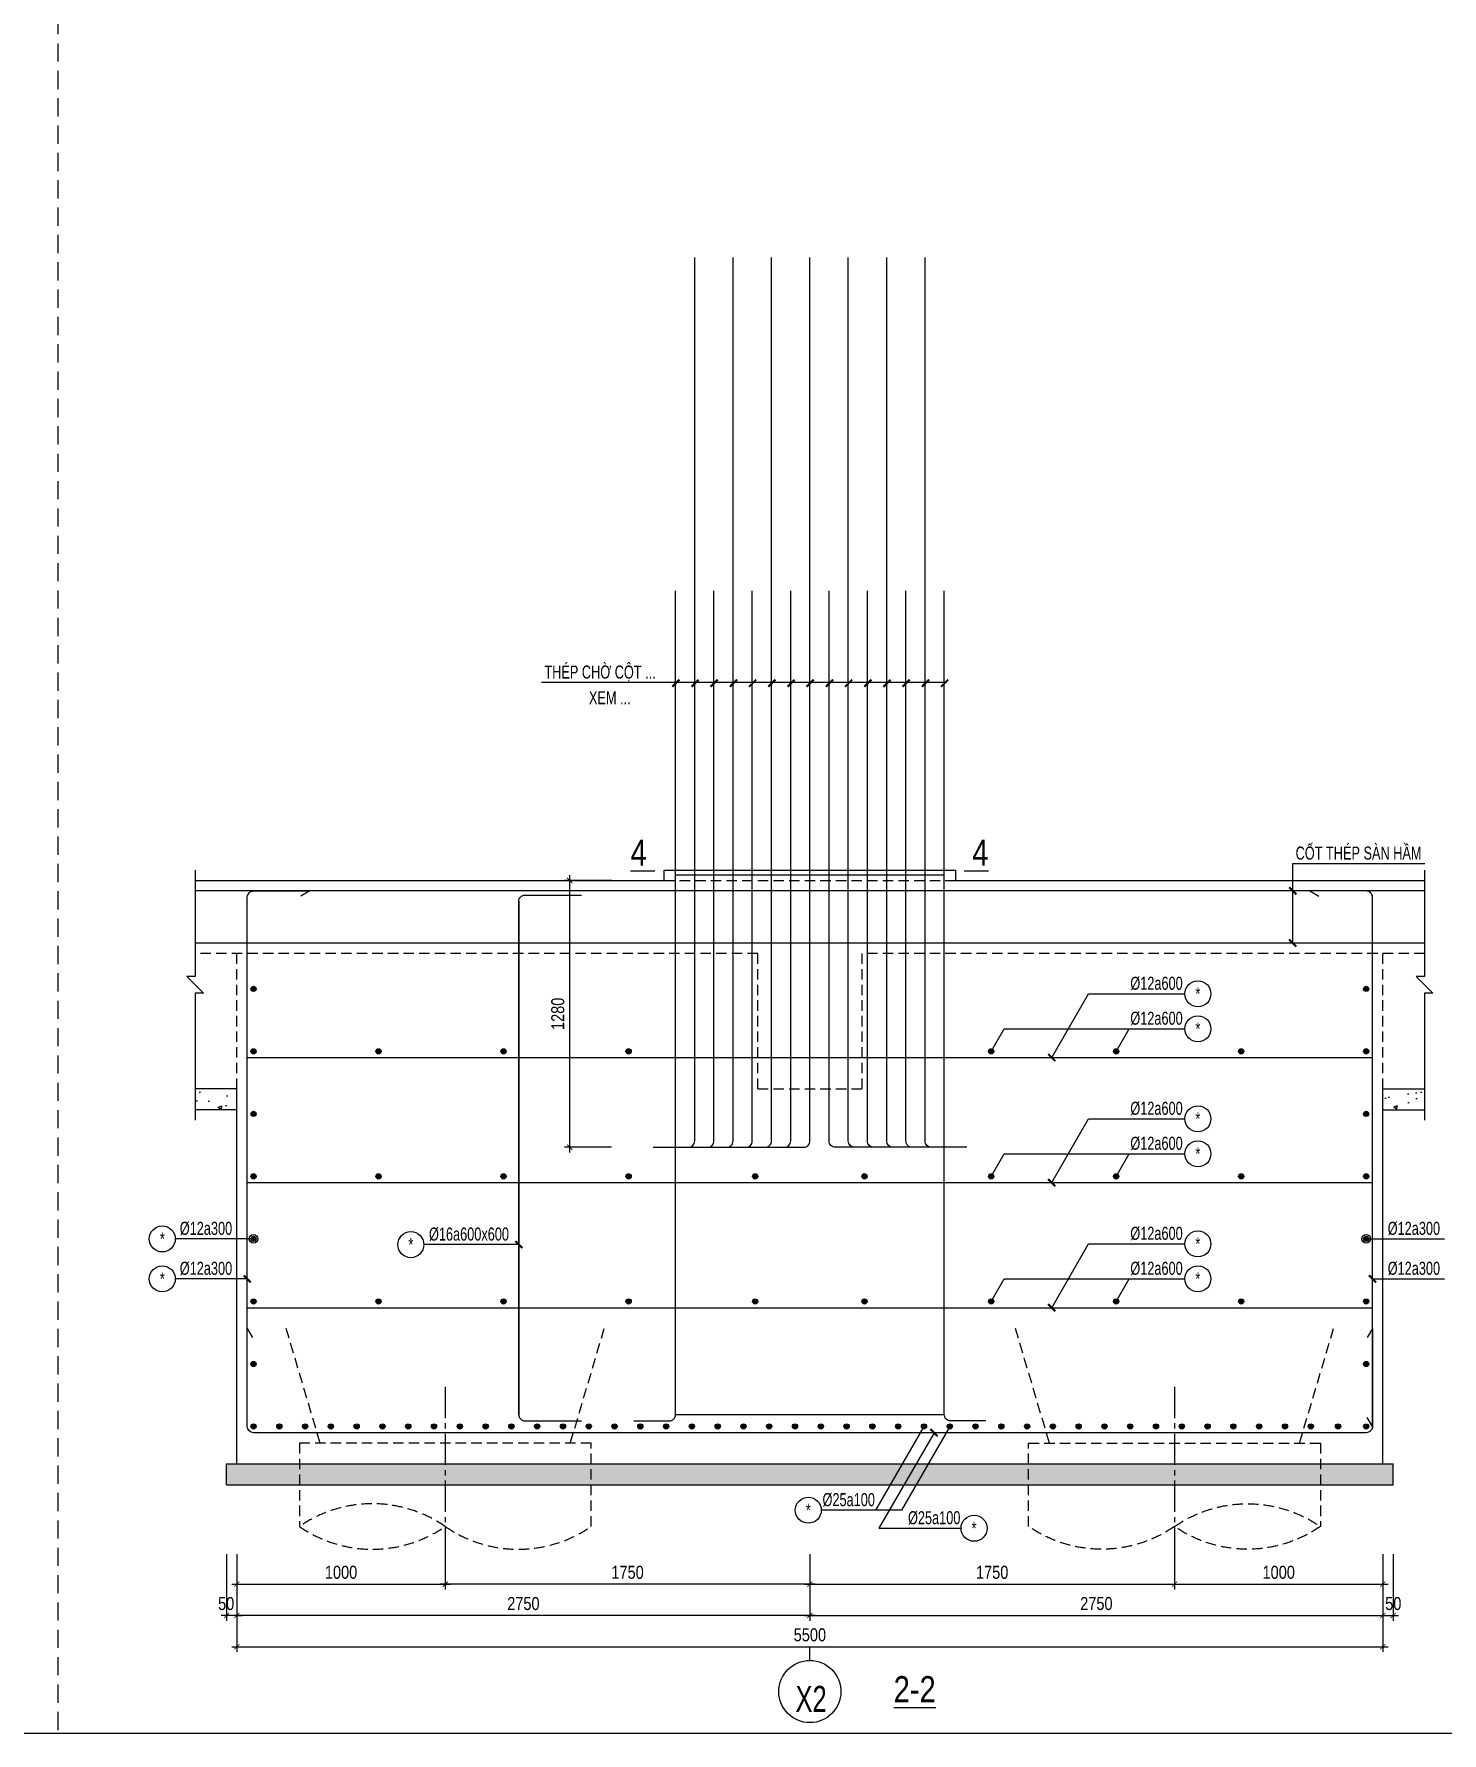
# Model space of a CAD drawing. Extents: x 71 to 2424299, y -14 to 1061502.
# Drawn here: x 1096987 to 1103744, y 486816 to 494969 of the extents above; entities that cross this region are included whole.
import ezdxf
from ezdxf.enums import TextEntityAlignment as Align

# ---------------------------------------------------------------- set-up
doc = ezdxf.new("R2010")
doc.units = 0
doc.header["$LTSCALE"] = 1000
doc.header["$MEASUREMENT"] = 0
doc.header["$PDMODE"] = 3
doc.linetypes.add('CENTER2', pattern=[1.125, 0.75, -0.125, 0.125, -0.125])
doc.linetypes.add('HIDDEN', pattern=[0.375, 0.25, -0.125])
doc.layers.get('0').update_dxf_attribs({"linetype": 'CONTINUOUS'})
doc.layers.get('Defpoints').update_dxf_attribs({"linetype": 'CONTINUOUS'})
for name, color, linetype in [('CDC.01.AXIS', 160, 'CENTER2'), ('CDC.02.DIM', 1, 'CONTINUOUS'), ('CDC.03.BORDER', 3, 'CONTINUOUS'), ('CDC.04.HIDDEN', 8, 'HIDDEN'), ('CDC.05.STEEL', 4, 'CONTINUOUS'), ('CDC.06.TEXT', 2, 'CONTINUOUS'), ('CDC.10.HATCH', 9, 'CONTINUOUS'), ('CDC.11.NOTE', 8, 'CONTINUOUS'), ('CDC.12.PILE', 7, 'CONTINUOUS'), ('CDC.14.STEELNUM', 9, 'CONTINUOUS'), ('KCS_CHI', 1, 'CONTINUOUS')]:
    doc.layers.add(name, color=color, linetype=linetype)
doc.styles.add('ARIAL', font='arial.ttf', dxfattribs={"width": 0.8})
doc.dimstyles.new('25', dxfattribs={"dimscale": 25, "dimtxt": 2.5, "dimasz": 1, "dimexe": 1, "dimexo": 0, "dimgap": 1, "dimtad": 1, "dimdec": 0, "dimdsep": 46, "dimtxsty": 'ARIAL', "dimblk": 'ARCHTICK', "dimcen": 1, "dimdle": 1, "dimclrd": 256, "dimclre": 256, "dimclrt": 2, "dimadec": 0, "dimazin": 0, "dimtfac": 0.00072, "dimtdec": 0, "dimtix": 1, "dimtmove": 2, "dimatfit": 3, "dimldrblk": 'ARCHTICK', "dimfxl": 1, "dimtolj": 1, "dimarcsym": 0})

# ---------------------------------------------------------------- blocks, each defined once
blk = doc.blocks.new('_ArchTick')
at = {"color": 0, "linetype": 'ByBlock', "const_width": 0.15}
blk.add_lwpolyline([(-0.5, -0.5), (0.5, 0.5)], dxfattribs=at)
blk = doc.blocks.new('*D1591')
at = {"layer": 'CDC.02.DIM', "lineweight": -2, "transparency": 16777216}
for p, q in [((1097960.5, 487674.5), (1097960.5, 487354.7)), ((1100710.5, 487674.5), (1100710.5, 487354.7)), ((1100735.5, 487379.7), (1097935.5, 487379.7))]:
    blk.add_line(p, q, dxfattribs=at)
at = {"layer": 'Defpoints', "color": 0, "transparency": 16777216}
for p in [(1097960.5, 487674.5), (1100710.5, 487674.5), (1097960.5, 487379.7)]:
    blk.add_point(p, dxfattribs=at)
at = {"layer": 'CDC.02.DIM', "lineweight": -2, "transparency": 16777216, "xscale": 25, "yscale": 25, "zscale": 25, "rotation": 180}
blk.add_blockref('_ArchTick', (1097960.5, 487379.7), dxfattribs=at)
at = {"layer": 'CDC.02.DIM', "lineweight": -2, "transparency": 16777216, "xscale": 25, "yscale": 25, "zscale": 25}
blk.add_blockref('_ArchTick', (1100710.5, 487379.7), dxfattribs=at)
at = {"layer": 'CDC.02.DIM', "color": 2, "transparency": 16777216, "insert": (1099335.5, 487436.6), "char_height": 62.5, "attachment_point": 5, "style": 'ARIAL'}
blk.add_mtext('\\A1;2750', dxfattribs=at)
blk = doc.blocks.new('*D1592')
at = {"layer": 'CDC.02.DIM', "lineweight": -2, "transparency": 16777216}
for p, q in [((1097910.5, 487674.5), (1097910.5, 487354.7)), ((1097960.5, 487674.5), (1097960.5, 487354.7)), ((1097910.5, 487379.7), (1097885.5, 487379.7)), ((1097960.5, 487379.7), (1097910.5, 487379.7)), ((1097960.5, 487379.7), (1097985.5, 487379.7))]:
    blk.add_line(p, q, dxfattribs=at)
at = {"layer": 'Defpoints', "color": 0, "transparency": 16777216}
for p in [(1097910.5, 487674.5), (1097960.5, 487674.5), (1097910.5, 487379.7)]:
    blk.add_point(p, dxfattribs=at)
at = {"layer": 'CDC.02.DIM', "lineweight": -2, "transparency": 16777216, "xscale": 25, "yscale": 25, "zscale": 25}
blk.add_blockref('_ArchTick', (1097910.5, 487379.7), dxfattribs=at)
at = {"layer": 'CDC.02.DIM', "lineweight": -2, "transparency": 16777216, "xscale": 25, "yscale": 25, "zscale": 25, "rotation": 180}
blk.add_blockref('_ArchTick', (1097960.5, 487379.7), dxfattribs=at)
at = {"layer": 'CDC.02.DIM', "color": 2, "transparency": 16777216, "insert": (1097909.1, 487436.6), "char_height": 62.5, "attachment_point": 5, "style": 'ARIAL'}
blk.add_mtext('\\A1;50', dxfattribs=at)
blk = doc.blocks.new('*D1593')
at = {"layer": 'CDC.02.DIM', "lineweight": -2, "transparency": 16777216}
for p, q in [((1100710.5, 487674.5), (1100710.5, 487354.7)), ((1103460.5, 487674.5), (1103460.5, 487354.7)), ((1100685.5, 487379.7), (1103485.5, 487379.7))]:
    blk.add_line(p, q, dxfattribs=at)
at = {"layer": 'Defpoints', "color": 0, "transparency": 16777216}
for p in [(1100710.5, 487674.5), (1103460.5, 487674.5), (1103460.5, 487379.7)]:
    blk.add_point(p, dxfattribs=at)
at = {"layer": 'CDC.02.DIM', "lineweight": -2, "transparency": 16777216, "xscale": 25, "yscale": 25, "zscale": 25, "rotation": 180}
blk.add_blockref('_ArchTick', (1100710.5, 487379.7), dxfattribs=at)
at = {"layer": 'CDC.02.DIM', "lineweight": -2, "transparency": 16777216, "xscale": 25, "yscale": 25, "zscale": 25}
blk.add_blockref('_ArchTick', (1103460.5, 487379.7), dxfattribs=at)
at = {"layer": 'CDC.02.DIM', "color": 2, "transparency": 16777216, "insert": (1102085.5, 487436.6), "char_height": 62.5, "attachment_point": 5, "style": 'ARIAL'}
blk.add_mtext('\\A1;2750', dxfattribs=at)
blk = doc.blocks.new('*D1594')
at = {"layer": 'CDC.02.DIM', "lineweight": -2, "transparency": 16777216}
for p, q in [((1103460.5, 487674.5), (1103460.5, 487354.7)), ((1103510.5, 487674.5), (1103510.5, 487354.7)), ((1103435.5, 487379.7), (1103535.5, 487379.7))]:
    blk.add_line(p, q, dxfattribs=at)
at = {"layer": 'Defpoints', "color": 0, "transparency": 16777216}
for p in [(1103460.5, 487674.5), (1103510.5, 487674.5), (1103510.5, 487379.7)]:
    blk.add_point(p, dxfattribs=at)
at = {"layer": 'CDC.02.DIM', "lineweight": -2, "transparency": 16777216, "xscale": 25, "yscale": 25, "zscale": 25, "rotation": 180}
blk.add_blockref('_ArchTick', (1103460.5, 487379.7), dxfattribs=at)
at = {"layer": 'CDC.02.DIM', "lineweight": -2, "transparency": 16777216, "xscale": 25, "yscale": 25, "zscale": 25}
blk.add_blockref('_ArchTick', (1103510.5, 487379.7), dxfattribs=at)
at = {"layer": 'CDC.02.DIM', "color": 2, "transparency": 16777216, "insert": (1103510.5, 487436.6), "char_height": 62.5, "attachment_point": 5, "style": 'ARIAL'}
blk.add_mtext('\\A1;50', dxfattribs=at)
blk = doc.blocks.new('*D1595')
at = {"layer": 'CDC.02.DIM', "lineweight": -2, "transparency": 16777216}
for p, q in [((1097960.5, 487674.5), (1097960.5, 487204.7)), ((1103460.5, 487674.5), (1103460.5, 487204.7)), ((1097935.5, 487229.7), (1103485.5, 487229.7))]:
    blk.add_line(p, q, dxfattribs=at)
at = {"layer": 'Defpoints', "color": 0, "transparency": 16777216}
for p in [(1097960.5, 487674.5), (1103460.5, 487674.5), (1103460.5, 487229.7)]:
    blk.add_point(p, dxfattribs=at)
at = {"layer": 'CDC.02.DIM', "lineweight": -2, "transparency": 16777216, "xscale": 25, "yscale": 25, "zscale": 25, "rotation": 180}
blk.add_blockref('_ArchTick', (1097960.5, 487229.7), dxfattribs=at)
at = {"layer": 'CDC.02.DIM', "lineweight": -2, "transparency": 16777216, "xscale": 25, "yscale": 25, "zscale": 25}
blk.add_blockref('_ArchTick', (1103460.5, 487229.7), dxfattribs=at)
at = {"layer": 'CDC.02.DIM', "color": 2, "transparency": 16777216, "insert": (1100710.5, 487286.6), "char_height": 62.5, "attachment_point": 5, "style": 'ARIAL'}
blk.add_mtext('\\A1;5500', dxfattribs=at)
blk = doc.blocks.new('*D1596')
at = {"layer": 'CDC.02.DIM', "lineweight": -2, "transparency": 16777216}
for p, q in [((1098960.5, 487674.5), (1098960.5, 487504.7)), ((1100710.5, 487674.5), (1100710.5, 487504.7)), ((1100735.5, 487529.7), (1098935.5, 487529.7))]:
    blk.add_line(p, q, dxfattribs=at)
at = {"layer": 'Defpoints', "color": 0, "transparency": 16777216}
for p in [(1098960.5, 487674.5), (1100710.5, 487674.5), (1098960.5, 487529.7)]:
    blk.add_point(p, dxfattribs=at)
at = {"layer": 'CDC.02.DIM', "lineweight": -2, "transparency": 16777216, "xscale": 25, "yscale": 25, "zscale": 25, "rotation": 180}
blk.add_blockref('_ArchTick', (1098960.5, 487529.7), dxfattribs=at)
at = {"layer": 'CDC.02.DIM', "lineweight": -2, "transparency": 16777216, "xscale": 25, "yscale": 25, "zscale": 25}
blk.add_blockref('_ArchTick', (1100710.5, 487529.7), dxfattribs=at)
at = {"layer": 'CDC.02.DIM', "color": 2, "transparency": 16777216, "insert": (1099835.5, 487586.6), "char_height": 62.5, "attachment_point": 5, "style": 'ARIAL'}
blk.add_mtext('\\A1;1750', dxfattribs=at)
blk = doc.blocks.new('*D1597')
at = {"layer": 'CDC.02.DIM', "lineweight": -2, "transparency": 16777216}
for p, q in [((1100710.5, 487674.5), (1100710.5, 487504.7)), ((1102460.5, 487674.5), (1102460.5, 487504.7)), ((1100685.5, 487529.7), (1102485.5, 487529.7))]:
    blk.add_line(p, q, dxfattribs=at)
at = {"layer": 'Defpoints', "color": 0, "transparency": 16777216}
for p in [(1100710.5, 487674.5), (1102460.5, 487674.5), (1102460.5, 487529.7)]:
    blk.add_point(p, dxfattribs=at)
at = {"layer": 'CDC.02.DIM', "lineweight": -2, "transparency": 16777216, "xscale": 25, "yscale": 25, "zscale": 25, "rotation": 180}
blk.add_blockref('_ArchTick', (1100710.5, 487529.7), dxfattribs=at)
at = {"layer": 'CDC.02.DIM', "lineweight": -2, "transparency": 16777216, "xscale": 25, "yscale": 25, "zscale": 25}
blk.add_blockref('_ArchTick', (1102460.5, 487529.7), dxfattribs=at)
at = {"layer": 'CDC.02.DIM', "color": 2, "transparency": 16777216, "insert": (1101585.5, 487586.6), "char_height": 62.5, "attachment_point": 5, "style": 'ARIAL'}
blk.add_mtext('\\A1;1750', dxfattribs=at)
blk = doc.blocks.new('C1400K')
at = {"layer": 'CDC.01.AXIS', "ltscale": 0.2}
blk.add_line((0, 270.1), (0, -574.3), dxfattribs=at)
at = {"layer": 'CDC.04.HIDDEN', "ltscale": 0.2}
for p, q in [((-600, 0), (-763.4, 550)), ((600, 0), (763.4, 550))]:
    blk.add_line(p, q, dxfattribs=at)
blk.add_lwpolyline([(700, -400), (700, 0), (-700, 0), (-700, -400)], dxfattribs=at)
blk.add_lwpolyline([(700, -400, -0.311974), (0, -400, 0.311974), (-700, -400, 0.311974), (0, -400, 0.36397)], format="xyb", dxfattribs=at)
blk = doc.blocks.new('*D1688')
at = {"layer": 'CDC.02.DIM', "lineweight": -2, "transparency": 16777216}
for p, q in [((1099557.7, 489601.8), (1099557.7, 490931.8)), ((1099757.7, 490906.8), (1099532.7, 490906.8)), ((1099757.7, 489626.8), (1099532.7, 489626.8))]:
    blk.add_line(p, q, dxfattribs=at)
at = {"layer": 'Defpoints', "color": 0, "transparency": 16777216}
for p in [(1099557.7, 490906.8), (1099757.7, 490906.8), (1099757.7, 489626.8)]:
    blk.add_point(p, dxfattribs=at)
at = {"layer": 'CDC.02.DIM', "lineweight": -2, "transparency": 16777216, "xscale": 25, "yscale": 25, "zscale": 25}
for p, rotation in [((1099557.7, 490906.8), 90), ((1099557.7, 489626.8), 270)]:
    blk.add_blockref('_ArchTick', p, dxfattribs=dict(at, rotation=rotation))
at = {"layer": 'CDC.02.DIM', "color": 2, "transparency": 16777216, "insert": (1099500.8, 490266.8), "char_height": 62.5, "attachment_point": 5, "rotation": 90, "style": 'ARIAL'}
blk.add_mtext('\\A1;1280', dxfattribs=at)
blk = doc.blocks.new('*D1709')
at = {"layer": 'CDC.02.DIM', "lineweight": -2, "transparency": 16777216}
for p, q in [((1097960.5, 487674.5), (1097960.5, 487504.7)), ((1098960.5, 487674.5), (1098960.5, 487504.7)), ((1097935.5, 487529.7), (1098985.5, 487529.7))]:
    blk.add_line(p, q, dxfattribs=at)
at = {"layer": 'Defpoints', "color": 0, "transparency": 16777216}
for p in [(1097960.5, 487674.5), (1098960.5, 487674.5), (1098960.5, 487529.7)]:
    blk.add_point(p, dxfattribs=at)
at = {"layer": 'CDC.02.DIM', "lineweight": -2, "transparency": 16777216, "xscale": 25, "yscale": 25, "zscale": 25, "rotation": 180}
blk.add_blockref('_ArchTick', (1097960.5, 487529.7), dxfattribs=at)
at = {"layer": 'CDC.02.DIM', "lineweight": -2, "transparency": 16777216, "xscale": 25, "yscale": 25, "zscale": 25}
blk.add_blockref('_ArchTick', (1098960.5, 487529.7), dxfattribs=at)
at = {"layer": 'CDC.02.DIM', "color": 2, "transparency": 16777216, "insert": (1098460.5, 487586.6), "char_height": 62.5, "attachment_point": 5, "style": 'ARIAL'}
blk.add_mtext('\\A1;1000', dxfattribs=at)
blk = doc.blocks.new('*D1710')
at = {"layer": 'CDC.02.DIM', "lineweight": -2, "transparency": 16777216}
for p, q in [((1102460.5, 487674.5), (1102460.5, 487504.7)), ((1103460.5, 487674.5), (1103460.5, 487504.7)), ((1102435.5, 487529.7), (1103485.5, 487529.7))]:
    blk.add_line(p, q, dxfattribs=at)
at = {"layer": 'Defpoints', "color": 0, "transparency": 16777216}
for p in [(1102460.5, 487674.5), (1103460.5, 487674.5), (1103460.5, 487529.7)]:
    blk.add_point(p, dxfattribs=at)
at = {"layer": 'CDC.02.DIM', "lineweight": -2, "transparency": 16777216, "xscale": 25, "yscale": 25, "zscale": 25, "rotation": 180}
blk.add_blockref('_ArchTick', (1102460.5, 487529.7), dxfattribs=at)
at = {"layer": 'CDC.02.DIM', "lineweight": -2, "transparency": 16777216, "xscale": 25, "yscale": 25, "zscale": 25}
blk.add_blockref('_ArchTick', (1103460.5, 487529.7), dxfattribs=at)
at = {"layer": 'CDC.02.DIM', "color": 2, "transparency": 16777216, "insert": (1102960.5, 487586.6), "char_height": 62.5, "attachment_point": 5, "style": 'ARIAL'}
blk.add_mtext('\\A1;1000', dxfattribs=at)
blk = doc.blocks.new('34')
at = {"color": 4, "elevation": 0}
blk.add_lwpolyline([(1087304.3, 521742.8), (1107165, 521742.8), (1107165, 536023), (1087304.3, 536023)], close=True, dxfattribs=at)

msp = doc.modelspace()

# ---------------------------------------------------------------- hatches: boundary and pattern name
at = {"layer": 'CDC.10.HATCH'}
h = msp.add_hatch(dxfattribs=at)
h.set_pattern_fill('AR-CONC', color=256, scale=25, style=0)
h.set_pattern_definition([(50, (-58762.94, -20849.44), (179.315046, -15.688034), [18.75, -206.25]), (355, (-58762.94, -20849.44), (-34.687833, 188.048033), [15, -165]), (100.4514, (-58748, -20850.75), (144.627345, 172.359886), [15.935047, -175.285528]), (46.1842, (-58762.94, -20799.44), (266.810262, -41.379754), [28.125, -309.375]), (96.6356, (-58740.7, -20802.9), (233.665676, 243.52947), [23.90257, -262.92825]), (351.1842, (-58762.94, -20799.44), (233.665486, 243.52965), [22.5, -247.5]), (21, (-58737.94, -20811.94), (149.226763, -100.654723), [18.75, -206.25]), (326, (-58737.94, -20811.94), (60.828833, 181.28751), [15, -165]), (71.4514, (-58725.5, -20820.33), (210.055657, 80.632624), [15.935047, -175.285528]), (37.5, (-58762.94, -20849.44), (3.0399638, 83.2234635), [0, -163, 0, -167.5, 0, -165.625]), (7.5, (-58762.94, -20849.44), (65.7673844, 98.602928), [0, -95.5, 0, -159.25, 0, -63.125]), (327.5, (-58818.69, -20849.44), (133.455609, -5.638718), [0, -62.5, 0, -195, 0, -258.75]), (317.5, (-58843.69, -20849.44), (145.796542, 25.026246), [0, -81.25, 0, -129.5, 0, -183.75])])
h.paths.add_polyline_path([(1097960.53, 489906.76), (1097760.53, 489906.76), (1097760.53, 489806.76), (1097960.53, 489806.76)])
h = msp.add_hatch(dxfattribs=at)
h.set_pattern_fill('AR-CONC', color=256, scale=25, style=0)
h.set_pattern_definition([(50, (-58062.94, -20849.44), (179.315046, -15.688034), [18.75, -206.25]), (355, (-58062.94, -20849.44), (-34.687833, 188.048033), [15, -165]), (100.4514, (-58048, -20850.75), (144.627345, 172.359886), [15.935047, -175.285528]), (46.1842, (-58062.94, -20799.44), (266.810262, -41.379754), [28.125, -309.375]), (96.6356, (-58040.7, -20802.9), (233.665676, 243.52947), [23.90257, -262.92825]), (351.1842, (-58062.94, -20799.44), (233.665486, 243.52965), [22.5, -247.5]), (21, (-58037.94, -20811.94), (149.226763, -100.654723), [18.75, -206.25]), (326, (-58037.94, -20811.94), (60.828833, 181.28751), [15, -165]), (71.4514, (-58025.5, -20820.33), (210.055657, 80.632624), [15.935047, -175.285528]), (37.5, (-58062.94, -20849.44), (3.0399638, 83.2234635), [0, -163, 0, -167.5, 0, -165.625]), (7.5, (-58062.94, -20849.44), (65.7673844, 98.602928), [0, -95.5, 0, -159.25, 0, -63.125]), (327.5, (-58118.69, -20849.44), (133.455609, -5.638718), [0, -62.5, 0, -195, 0, -258.75]), (317.5, (-58143.69, -20849.44), (145.796542, 25.026246), [0, -81.25, 0, -129.5, 0, -183.75])])
h.paths.add_polyline_path([(1103660.53, 489906.76), (1103460.53, 489906.76), (1103460.53, 489806.76), (1103660.53, 489806.76)])
h = msp.add_hatch(dxfattribs=at)
h.set_pattern_fill('AR-CONC', color=256, scale=25, style=0)
h.set_pattern_definition([(50, (271.06, -42383.04), (179.315046, -15.688034), [18.75, -206.25]), (355, (271.06, -42383.04), (-34.687833, 188.048033), [15, -165]), (100.4514, (286, -42384.35), (144.627345, 172.359886), [15.935047, -175.285528]), (46.1842, (271.06, -42333.04), (266.810262, -41.379754), [28.125, -309.375]), (96.6356, (293.3, -42336.5), (233.665676, 243.52947), [23.90257, -262.92825]), (351.1842, (271.06, -42333.04), (233.665486, 243.52965), [22.5, -247.5]), (21, (296.06, -42345.54), (149.226763, -100.654723), [18.75, -206.25]), (326, (296.06, -42345.54), (60.828833, 181.28751), [15, -165]), (71.4514, (308.5, -42353.93), (210.055657, 80.632624), [15.935047, -175.285528]), (37.5, (271.06, -42383.045), (3.0399638, 83.2234635), [0, -163, 0, -167.5, 0, -165.625]), (7.5, (271.06, -42383.045), (65.7673844, 98.602928), [0, -95.5, 0, -159.25, 0, -63.125]), (327.5, (215.31, -42383.045), (133.455609, -5.638718), [0, -62.5, 0, -195, 0, -258.75]), (317.5, (190.31, -42383.04), (145.796542, 25.026246), [0, -81.25, 0, -129.5, 0, -183.75])])
h.paths.add_polyline_path([(1098960.54, 488106.76), (1098260.54, 488106.76), (1098260.54, 488006.76), (1098960.54, 488006.76)])
h.paths.add_polyline_path([(1099660.54, 488106.76), (1098960.54, 488106.76), (1098960.54, 488006.76), (1099660.54, 488006.76)])
h.paths.add_polyline_path([(1101225.36, 488106.76), (1099660.54, 488106.76), (1099660.54, 488006.76), (1101167.62, 488006.76)])
h.paths.add_polyline_path([(1101291.21, 488106.76), (1101225.36, 488106.76), (1101167.62, 488006.76), (1101233.48, 488006.76)])
h.paths.add_polyline_path([(1101349.11, 488106.76), (1101291.21, 488106.76), (1101233.48, 488006.76), (1101291.37, 488006.76)])
h.paths.add_polyline_path([(1101760.52, 488106.76), (1101349.11, 488106.76), (1101291.37, 488006.76), (1101760.52, 488006.76)])
h.paths.add_polyline_path([(1103160.52, 488106.76), (1101760.52, 488106.76), (1101760.52, 488006.76), (1103160.52, 488006.76)])
h.paths.add_polyline_path([(1097910.53, 488106.76), (1097910.53, 488006.76), (1098260.54, 488006.76), (1098260.54, 488106.76)])
h.paths.add_polyline_path([(1103510.53, 488006.76), (1103510.53, 488106.76), (1103160.52, 488106.76), (1103160.52, 488006.76)])

# ---------------------------------------------------------------- linework, layer by layer
at = {"layer": 'CDC.03.BORDER'}
for p, q in [((1100010.53, 490956.76), (1101410.53, 490956.76)), ((1100010.53, 490906.76), (1100010.53, 490956.76)), ((1101410.53, 490906.76), (1101410.53, 490956.76)), ((1097760.53, 490906.76), (1100010.53, 490906.76)), ((1101410.53, 490906.76), (1103660.53, 490906.76)), ((1097960.53, 489906.76), (1097760.53, 489906.76)), ((1097960.53, 488106.76), (1097960.53, 489906.76)), ((1103460.53, 488106.76), (1103460.53, 489906.76)), ((1103460.53, 489906.76), (1103660.53, 489906.76))]:
    msp.add_line(p, q, dxfattribs=at)
at = {"layer": 'CDC.04.HIDDEN', "ltscale": 0.35}
msp.add_line((1097100.53, 501092.5), (1097100.53, 486817.5), dxfattribs=at)
at = {"layer": 'CDC.04.HIDDEN', "ltscale": 0.2}
for p, q in [((1100010.53, 490906.76), (1101410.53, 490906.76)), ((1100460.53, 490556.76), (1097760.53, 490556.76)), ((1097960.53, 489906.76), (1097960.53, 490556.76)), ((1100460.53, 489906.76), (1100460.53, 490556.76)), ((1103660.53, 490556.76), (1100960.53, 490556.76)), ((1100960.53, 490556.76), (1100960.53, 489906.76)), ((1103460.53, 489906.76), (1103460.53, 490556.76)), ((1100460.53, 489906.76), (1100960.53, 489906.76))]:
    msp.add_line(p, q, dxfattribs=at)
at = {"layer": 'CDC.05.STEEL', "ltscale": 0.3}
for p, q in [((1101355.53, 490931.76), (1100065.53, 490931.76)), ((1103660.53, 490856.76), (1097760.53, 490856.76)), ((1098310.53, 490856.76), (1098267.23, 490831.76)), ((1103110.53, 490856.76), (1103153.83, 490831.76)), ((1103660.53, 490606.76), (1097760.53, 490606.76)), ((1098010.53, 490056.76), (1103410.53, 490056.76)), ((1098010.53, 489456.76), (1103410.53, 489456.76)), ((1098010.53, 488856.76), (1103410.53, 488856.76)), ((1098010.53, 488756.76), (1098035.53, 488713.46)), ((1103410.53, 488756.76), (1103385.53, 488713.46)), ((1100065.53, 488343.76), (1101355.53, 488343.76)), ((1103410.53, 488286.76), (1103385.53, 488330.06))]:
    msp.add_line(p, q, dxfattribs=at)
for points in [[(1099957.67, 489626.76), (1100127.67, 489626.76, 0.4142136), (1100157.67, 489656.76), (1100157.67, 493896.76)], [(1100141.96, 489626.76), (1100311.96, 489626.76, 0.4142136), (1100341.96, 489656.76), (1100341.96, 493896.76)], [(1100326.24, 489626.76), (1100496.24, 489626.76, 0.4142136), (1100526.24, 489656.76), (1100526.24, 493896.76)], [(1100510.53, 489626.76), (1100680.53, 489626.76, 0.4142136), (1100710.53, 489656.76), (1100710.53, 493896.76)], [(1101094.82, 489626.76), (1100924.82, 489626.76, -0.4142136), (1100894.82, 489656.76), (1100894.82, 493896.76)], [(1101279.1, 489626.76), (1101109.1, 489626.76, -0.4142136), (1101079.1, 489656.76), (1101079.1, 493896.76)], [(1101463.39, 489626.76), (1101293.39, 489626.76, -0.4142136), (1101263.39, 489656.76), (1101263.39, 493896.76)], [(1099865.53, 488313.76), (1100035.53, 488313.76, 0.4142136), (1100065.53, 488343.76), (1100065.53, 492296.76)], [(1101186.96, 489626.76), (1101016.96, 489626.76, -0.4142136), (1100986.96, 489656.76), (1100986.96, 492296.76)], [(1098010.53, 488286.76), (1098010.53, 490826.76, -0.4142136), (1098040.53, 490856.76), (1098310.53, 490856.76)], [(1099313.78, 488343.76), (1099313.78, 490806.76, -0.4142136), (1099343.78, 490836.76), (1099613.78, 490836.76)], [(1103410.53, 488286.76), (1103410.53, 490826.76, 0.4142136), (1103380.53, 490856.76), (1103110.53, 490856.76)], [(1099313.78, 490806.76), (1099313.78, 488343.76, 0.4142136), (1099343.78, 488313.76), (1099613.78, 488313.76)], [(1103410.53, 488756.76), (1103410.53, 488286.76, -0.4142136), (1103380.53, 488256.76), (1098040.53, 488256.76, -0.4142136), (1098010.53, 488286.76), (1098010.53, 488756.76)]]:
    msp.add_lwpolyline(points, format="xyb", dxfattribs=at)
at = {"layer": 'CDC.05.STEEL', "ltscale": 0.3, "elevation": 0}
for points in [[(1100049.82, 489626.76), (1100219.82, 489626.76, 0.4142136), (1100249.82, 489656.76), (1100249.82, 492296.76)], [(1100234.1, 489626.76), (1100404.1, 489626.76, 0.4142136), (1100434.1, 489656.76), (1100434.1, 492296.76)], [(1100418.39, 489626.76), (1100588.39, 489626.76, 0.4142136), (1100618.39, 489656.76), (1100618.39, 492296.76)], [(1101002.67, 489626.76), (1100832.67, 489626.76, -0.4142136), (1100802.67, 489656.76), (1100802.67, 492296.76)], [(1101371.24, 489626.76), (1101201.24, 489626.76, -0.4142136), (1101171.24, 489656.76), (1101171.24, 492296.76)], [(1101555.53, 488313.76), (1101385.53, 488313.76, -0.4142136), (1101355.53, 488343.76), (1101355.53, 492296.76)]]:
    msp.add_lwpolyline(points, format="xyb", dxfattribs=at)
at = {"layer": 'CDC.05.STEEL', "const_width": 12.3}
for points in [[(1098040.53, 490392.92, 1), (1098040.53, 490380.61, 1)], [(1103380.53, 490392.92, -1), (1103380.53, 490380.61, -1)], [(1098040.53, 490092.92, 1), (1098040.53, 490080.61, 1)], [(1098640.53, 490092.92, 1), (1098640.53, 490080.61, 1)], [(1099240.53, 490092.92, 1), (1099240.53, 490080.61, 1)], [(1099840.53, 490092.92, 1), (1099840.53, 490080.61, 1)], [(1101580.53, 490092.92, -1), (1101580.53, 490080.61, -1)], [(1102180.53, 490092.92, -1), (1102180.53, 490080.61, -1)], [(1102780.53, 490092.92, -1), (1102780.53, 490080.61, -1)], [(1103380.53, 490092.92, -1), (1103380.53, 490080.61, -1)], [(1098040.53, 489792.92, 1), (1098040.53, 489780.61, 1)], [(1103380.53, 489792.92, -1), (1103380.53, 489780.61, -1)], [(1098040.53, 489492.92, 1), (1098040.53, 489480.61, 1)], [(1098640.53, 489492.92, 1), (1098640.53, 489480.61, 1)], [(1099240.53, 489492.92, 1), (1099240.53, 489480.61, 1)], [(1099840.53, 489492.92, 1), (1099840.53, 489480.61, 1)], [(1100448.28, 489492.92, 1), (1100448.28, 489480.61, 1)], [(1100972.78, 489492.92, -1), (1100972.78, 489480.61, -1)], [(1101580.53, 489492.92, -1), (1101580.53, 489480.61, -1)], [(1102180.53, 489492.92, -1), (1102180.53, 489480.61, -1)], [(1102780.53, 489492.92, -1), (1102780.53, 489480.61, -1)], [(1103380.53, 489492.92, -1), (1103380.53, 489480.61, -1)], [(1098040.53, 489192.92, 1), (1098040.53, 489180.61, 1)], [(1103380.53, 489192.92, -1), (1103380.53, 489180.61, -1)], [(1098040.53, 488892.92, 1), (1098040.53, 488880.61, 1)], [(1098640.53, 488892.92, 1), (1098640.53, 488880.61, 1)], [(1099240.53, 488892.92, 1), (1099240.53, 488880.61, 1)], [(1099840.53, 488892.92, 1), (1099840.53, 488880.61, 1)], [(1100448.28, 488892.92, 1), (1100448.28, 488880.61, 1)], [(1100972.78, 488892.92, -1), (1100972.78, 488880.61, -1)], [(1101580.53, 488892.92, -1), (1101580.53, 488880.61, -1)], [(1102180.53, 488892.92, -1), (1102180.53, 488880.61, -1)], [(1102780.53, 488892.92, -1), (1102780.53, 488880.61, -1)], [(1103380.53, 488892.92, -1), (1103380.53, 488880.61, -1)], [(1098040.53, 488592.92, 1), (1098040.53, 488580.61, 1)], [(1103380.53, 488592.92, -1), (1103380.53, 488580.61, -1)], [(1098040.53, 488292.92, 1), (1098040.53, 488280.61, 1)], [(1098164.28, 488292.92, 1), (1098164.28, 488280.61, 1)], [(1098288.03, 488292.92, 1), (1098288.03, 488280.61, 1)], [(1098411.78, 488292.92, 1), (1098411.78, 488280.61, 1)], [(1098535.53, 488292.92, 1), (1098535.53, 488280.61, 1)], [(1098659.28, 488292.92, 1), (1098659.28, 488280.61, 1)], [(1098783.03, 488292.92, 1), (1098783.03, 488280.61, 1)], [(1098906.78, 488292.92, 1), (1098906.78, 488280.61, 1)], [(1099030.53, 488292.92, 1), (1099030.53, 488280.61, 1)], [(1099154.28, 488292.92, 1), (1099154.28, 488280.61, 1)], [(1099278.03, 488292.92, 1), (1099278.03, 488280.61, 1)], [(1099401.78, 488292.92, 1), (1099401.78, 488280.61, 1)], [(1099525.53, 488292.92, 1), (1099525.53, 488280.61, 1)], [(1099649.28, 488292.92, 1), (1099649.28, 488280.61, 1)], [(1099773.03, 488292.92, 1), (1099773.03, 488280.61, 1)], [(1099896.78, 488292.92, 1), (1099896.78, 488280.61, 1)], [(1100020.53, 488292.92, 1), (1100020.53, 488280.61, 1)], [(1100144.28, 488292.92, 1), (1100144.28, 488280.61, 1)], [(1100268.03, 488292.92, 1), (1100268.03, 488280.61, 1)], [(1100391.78, 488292.92, 1), (1100391.78, 488280.61, 1)], [(1100515.53, 488292.92, 1), (1100515.53, 488280.61, 1)], [(1100639.28, 488292.92, 1), (1100639.28, 488280.61, 1)], [(1100763.03, 488292.92, 1), (1100763.03, 488280.61, 1)], [(1100886.78, 488292.92, 1), (1100886.78, 488280.61, 1)], [(1101010.53, 488292.92, 1), (1101010.53, 488280.61, 1)], [(1101134.28, 488292.92, 1), (1101134.28, 488280.61, 1)], [(1101258.03, 488292.92, 1), (1101258.03, 488280.61, 1)], [(1101381.78, 488292.92, 1), (1101381.78, 488280.61, 1)], [(1101505.53, 488292.92, 1), (1101505.53, 488280.61, 1)], [(1101629.28, 488292.92, 1), (1101629.28, 488280.61, 1)], [(1101753.03, 488292.92, 1), (1101753.03, 488280.61, 1)], [(1101876.78, 488292.92, 1), (1101876.78, 488280.61, 1)], [(1102000.53, 488292.92, 1), (1102000.53, 488280.61, 1)], [(1102124.28, 488292.92, 1), (1102124.28, 488280.61, 1)], [(1102248.03, 488292.92, 1), (1102248.03, 488280.61, 1)], [(1102371.78, 488292.92, 1), (1102371.78, 488280.61, 1)], [(1102495.53, 488292.92, 1), (1102495.53, 488280.61, 1)], [(1102619.28, 488292.92, 1), (1102619.28, 488280.61, 1)], [(1102743.03, 488292.92, 1), (1102743.03, 488280.61, 1)], [(1102866.78, 488292.92, 1), (1102866.78, 488280.61, 1)], [(1102990.53, 488292.92, 1), (1102990.53, 488280.61, 1)], [(1103114.28, 488292.92, 1), (1103114.28, 488280.61, 1)], [(1103245.42, 488292.92, 1), (1103245.42, 488280.61, 1)], [(1103380.53, 488292.92, -1), (1103380.53, 488280.61, -1)]]:
    msp.add_lwpolyline(points, format="xyb", close=True, dxfattribs=at)
at = {"layer": 'CDC.05.STEEL'}
for centre in [(1098040.53, 490386.76), (1103380.53, 490386.76), (1098040.53, 490086.76), (1098640.53, 490086.76), (1099240.53, 490086.76), (1099840.53, 490086.76), (1101580.53, 490086.76), (1102180.53, 490086.76), (1102780.53, 490086.76), (1103380.53, 490086.76), (1098040.53, 489786.76), (1103380.53, 489786.76), (1098040.53, 489486.76), (1098640.53, 489486.76), (1099240.53, 489486.76), (1099840.53, 489486.76), (1100448.28, 489486.76), (1100972.78, 489486.76), (1101580.53, 489486.76), (1102180.53, 489486.76), (1102780.53, 489486.76), (1103380.53, 489486.76), (1098040.53, 489186.76), (1103380.53, 489186.76), (1098040.53, 488886.76), (1098640.53, 488886.76), (1099240.53, 488886.76), (1099840.53, 488886.76), (1100448.28, 488886.76), (1100972.78, 488886.76), (1101580.53, 488886.76), (1102180.53, 488886.76), (1102780.53, 488886.76), (1103380.53, 488886.76), (1098040.53, 488586.76), (1103380.53, 488586.76), (1098040.53, 488286.76), (1098164.28, 488286.76), (1098288.03, 488286.76), (1098411.78, 488286.76), (1098535.53, 488286.76), (1098659.28, 488286.76), (1098783.03, 488286.76), (1098906.78, 488286.76), (1099030.53, 488286.76), (1099154.28, 488286.76), (1099278.03, 488286.76), (1099401.78, 488286.76), (1099525.53, 488286.76), (1099649.28, 488286.76), (1099773.03, 488286.76), (1099896.78, 488286.76), (1100020.53, 488286.76), (1100144.28, 488286.76), (1100268.03, 488286.76), (1100391.78, 488286.76), (1100515.53, 488286.76), (1100639.28, 488286.76), (1100763.03, 488286.76), (1100886.78, 488286.76), (1101010.53, 488286.76), (1101134.28, 488286.76), (1101258.03, 488286.76), (1101381.78, 488286.76), (1101505.53, 488286.76), (1101629.28, 488286.76), (1101753.03, 488286.76), (1101876.78, 488286.76), (1102000.53, 488286.76), (1102124.28, 488286.76), (1102248.03, 488286.76), (1102371.78, 488286.76), (1102495.53, 488286.76), (1102619.28, 488286.76), (1102743.03, 488286.76), (1102866.78, 488286.76), (1102990.53, 488286.76), (1103114.28, 488286.76), (1103245.42, 488286.76), (1103380.53, 488286.76)]:
    msp.add_circle(centre, 12.53, dxfattribs=at)
at = {"layer": 'CDC.11.NOTE'}
for p, q in [((1097960.53, 489806.76), (1097760.53, 489806.76)), ((1103460.53, 489806.76), (1103660.53, 489806.76)), ((1098040.53, 489186.76), (1097665.03, 489186.76)), ((1099313.78, 489159.27), (1098857.96, 489159.27)), ((1103380.53, 489186.76), (1103756.03, 489186.76)), ((1098010.53, 488995.05), (1097665.03, 488995.05)), ((1103410.53, 488995.05), (1103756.03, 488995.05)), ((1097910.53, 488106.76), (1103510.53, 488106.76)), ((1097910.53, 488006.76), (1097910.53, 488106.76)), ((1103510.53, 488006.76), (1103510.53, 488106.76)), ((1097910.53, 488006.76), (1103510.53, 488006.76)), ((1100710.53, 487163.73), (1100710.53, 487229.65))]:
    msp.add_line(p, q, dxfattribs=at)
for points in [[(1097760.53, 490956.76), (1097760.53, 490446.76), (1097720.53, 490446.76), (1097800.53, 490366.76), (1097760.53, 490366.76), (1097760.53, 489756.76)], [(1103028.07, 490606.76), (1103028.07, 490987.65), (1103661.73, 490987.65)], [(1103660.53, 490956.76), (1103660.53, 490446.76), (1103620.53, 490446.76), (1103700.53, 490366.76), (1103660.53, 490366.76), (1103660.53, 489756.76)], [(1101871.39, 490056.76), (1102048.12, 490362.87), (1102510.24, 490362.87)], [(1101580.53, 490086.76), (1101643.05, 490195.05), (1102510.24, 490195.05)], [(1102180.53, 490086.76), (1102243.05, 490195.05), (1102510.24, 490195.05)], [(1101871.39, 489456.76), (1102048.12, 489762.87), (1102510.24, 489762.87)], [(1101580.53, 489486.76), (1101643.05, 489595.05), (1102510.24, 489595.05)], [(1102180.53, 489486.76), (1102243.05, 489595.05), (1102510.24, 489595.05)], [(1101871.39, 488856.76), (1102048.12, 489162.87), (1102510.24, 489162.87)], [(1101580.53, 488886.76), (1101643.05, 488995.05), (1102510.24, 488995.05)], [(1102180.53, 488886.76), (1102243.05, 488995.05), (1102510.24, 488995.05)], [(1101258.03, 488286.76), (1101025.97, 487884.82), (1100765.47, 487884.82)], [(1101381.78, 488286.76), (1101149.72, 487884.82), (1100765.47, 487884.82)], [(1101306.56, 488256.76), (1101041.79, 487798.16), (1101436.06, 487798.16)]]:
    msp.add_lwpolyline(points, dxfattribs=at)
at = {"layer": 'CDC.11.NOTE', "const_width": 10}
for points in [[(1103010.9, 490873.93), (1103045.23, 490839.6)], [(1103010.9, 490623.93), (1103045.23, 490589.6)], [(1101854.23, 490073.93), (1101888.55, 490039.6)], [(1101854.23, 489473.93), (1101888.55, 489439.6)], [(1099296.62, 489176.43), (1099330.94, 489142.11)], [(1097993.37, 489012.22), (1098027.69, 488977.89)], [(1103393.37, 489012.22), (1103427.69, 488977.89)], [(1101854.23, 488873.93), (1101888.55, 488839.6)], [(1101289.4, 488273.93), (1101323.73, 488239.6)]]:
    msp.add_lwpolyline(points, dxfattribs=at)
at = {"layer": 'CDC.11.NOTE'}
for centre, radius in [((1098040.53, 489186.76), 20.61), ((1103380.53, 489186.76), 20.61), ((1100710.53, 487014.58), 149.14)]:
    msp.add_circle(centre, radius, dxfattribs=at)
at = {"layer": 'CDC.14.STEELNUM'}
for centre in [(1102572.74, 490362.87), (1102572.74, 490195.05), (1102572.74, 489762.87), (1102572.74, 489595.05), (1097602.53, 489186.76), (1098795.46, 489159.27), (1102572.74, 489162.87), (1097602.53, 488995.05), (1102572.74, 488995.05), (1100702.97, 487884.82), (1101498.56, 487798.16)]:
    msp.add_circle(centre, 62.5, dxfattribs=at)
at = {"layer": 'KCS_CHI'}
msp.add_line((1101355.53, 491856.41), (1099421.69, 491856.41), dxfattribs=at)
at = {"layer": 'KCS_CHI', "const_width": 10}
for points in [[(1100084.39, 491870.63), (1100050.07, 491836.3)], [(1100176.54, 491870.63), (1100142.21, 491836.3)], [(1100268.68, 491870.63), (1100234.36, 491836.3)], [(1100360.82, 491870.63), (1100326.5, 491836.3)], [(1100452.97, 491870.63), (1100418.64, 491836.3)], [(1100545.11, 491870.63), (1100510.78, 491836.3)], [(1100637.25, 491870.63), (1100602.93, 491836.3)], [(1100729.39, 491870.63), (1100695.07, 491836.3)], [(1100821.54, 491870.63), (1100787.21, 491836.3)], [(1100913.68, 491870.63), (1100879.36, 491836.3)], [(1101005.82, 491870.63), (1100971.5, 491836.3)], [(1101097.97, 491870.63), (1101063.64, 491836.3)], [(1101190.11, 491870.63), (1101155.78, 491836.3)], [(1101282.25, 491870.63), (1101247.93, 491836.3)], [(1101374.39, 491870.63), (1101340.07, 491836.3)]]:
    msp.add_lwpolyline(points, dxfattribs=at)

# ---------------------------------------------------------------- block references
at = {"layer": 'CDC.03.BORDER'}
msp.add_blockref('34', (0, -34927.16), dxfattribs=at)
at = {"layer": 'CDC.12.PILE'}
msp.add_blockref('C1400K', (1098960.54, 488206.76), dxfattribs=at)
at = {"layer": 'CDC.12.PILE', "xscale": -1}
msp.add_blockref('C1400K', (1102460.52, 488206.76), dxfattribs=at)

# ---------------------------------------------------------------- texts
at = {"layer": 'CDC.06.TEXT', "style": 'ARIAL'}
for s, height, width, p in [('THÉP CHỜ CỘT ...', 62.5, 0.7, (1099703.54, 491907.18, 0)), ('XEM ...', 62.5, 0.7, (1099750.42, 491783.67)), ('%%U4 ', 125, 0.8, (1099908.02, 491040.57)), ('%%U 4', 125, 0.8, (1101509.23, 491040.57)), ('CỐT THÉP SÀN HẦM', 62.5, 0.7, (1103343.78, 491038.43)), ('%%C12a600', 62.5, 0.7, (1102374.13, 490413.64)), ('%%C12a600', 62.5, 0.7, (1102374.13, 490245.83)), ('%%C12a600', 62.5, 0.7, (1102374.13, 489813.64)), ('%%C12a600', 62.5, 0.7, (1102374.13, 489645.83)), ('%%C12a300', 62.5, 0.7, (1097812.19, 489237.53)), ('%%C16a600x600', 62.5, 0.7, (1099074.42, 489210.04)), ('%%C12a600', 62.5, 0.7, (1102374.13, 489213.64)), ('%%C12a300', 62.5, 0.7, (1103609.32, 489237.53)), ('%%C12a300', 62.5, 0.7, (1097812.19, 489045.83)), ('%%C12a600', 62.5, 0.7, (1102374.13, 489045.83)), ('%%C12a300', 62.5, 0.7, (1103609.32, 489045.83)), ('%%C25a100', 62.5, 0.7, (1100896.88, 487935.59)), ('%%C25a100', 62.5, 0.7, (1101307.13, 487848.93)), ('%%U2-2', 125, 0.8, (1101213.64, 487026.13))]:
    msp.add_text(s, height=height, dxfattribs=dict(at, width=width)).set_placement(p, align=Align.MIDDLE_CENTER)
at = {"layer": 'CDC.06.TEXT', "insert": (1100716.45, 486916.91), "char_height": 125, "width": 116.16, "attachment_point": 8, "line_spacing_factor": 0.938532}
msp.add_mtext('{\\fArial|b0|i0|c0|p34;\\W0.7;X2}', dxfattribs=at)
at = {"layer": 'CDC.14.STEELNUM', "style": 'ARIAL', "width": 0.7}
for p in [(1102572.74, 490362.87), (1102572.74, 490195.05), (1102572.74, 489762.87), (1102572.74, 489595.05), (1097602.53, 489186.76), (1098795.46, 489159.27), (1102572.74, 489162.87), (1097602.53, 488995.05), (1102572.74, 488995.05), (1100702.97, 487884.82), (1101498.56, 487798.16)]:
    msp.add_text('*', height=62.5, dxfattribs=at).set_placement(p, align=Align.MIDDLE_CENTER)

# ---------------------------------------------------------------- dimensions: what is measured, and where the dimension line sits
at = {"layer": 'CDC.02.DIM'}
dim = msp.add_linear_dim(base=(1099557.67, 490906.76), p1=(1099757.67, 489626.76), p2=(1099757.67, 490906.76), angle=90, dimstyle='25', dxfattribs=at)
dim.commit()
dim.dimension.update_dxf_attribs({"geometry": '*D1688', "text_midpoint": (1099500.76, 490266.76)})
for base, p1, p2, picture, middle in [((1097910.53, 487379.65), (1097960.53, 487674.48), (1097910.53, 487674.48), '*D1592', (1097909.09, 487436.56)), ((1103510.53, 487379.65), (1103460.53, 487674.48), (1103510.53, 487674.48), '*D1594', (1103510.53, 487436.56))]:
    dim = msp.add_linear_dim(base=base, p1=p1, p2=p2, dimstyle='25', dxfattribs=at)
    dim.commit()
    dim.dimension.update_dxf_attribs({"geometry": picture, "text_midpoint": middle, "dimtype": 160})
for base, p1, p2, picture, middle in [((1097960.53, 487379.65), (1100710.53, 487674.48), (1097960.53, 487674.48), '*D1591', (1099335.53, 487436.56)), ((1103460.53, 487229.65), (1097960.53, 487674.48), (1103460.53, 487674.48), '*D1595', (1100710.53, 487286.56)), ((1098960.54, 487529.65), (1097960.53, 487674.48), (1098960.54, 487674.48), '*D1709', (1098460.54, 487586.56)), ((1098960.54, 487529.65), (1100710.53, 487674.48), (1098960.54, 487674.48), '*D1596', (1099835.54, 487586.56)), ((1103460.53, 487379.65), (1100710.53, 487674.48), (1103460.53, 487674.48), '*D1593', (1102085.53, 487436.56)), ((1102460.52, 487529.65), (1100710.53, 487674.48), (1102460.52, 487674.48), '*D1597', (1101585.53, 487586.56)), ((1103460.53, 487529.65), (1102460.52, 487674.48), (1103460.53, 487674.48), '*D1710', (1102960.53, 487586.56))]:
    dim = msp.add_linear_dim(base=base, p1=p1, p2=p2, dimstyle='25', dxfattribs=at)
    dim.commit()
    dim.dimension.update_dxf_attribs({"geometry": picture, "text_midpoint": middle})

doc.saveas('drawing.dxf')
